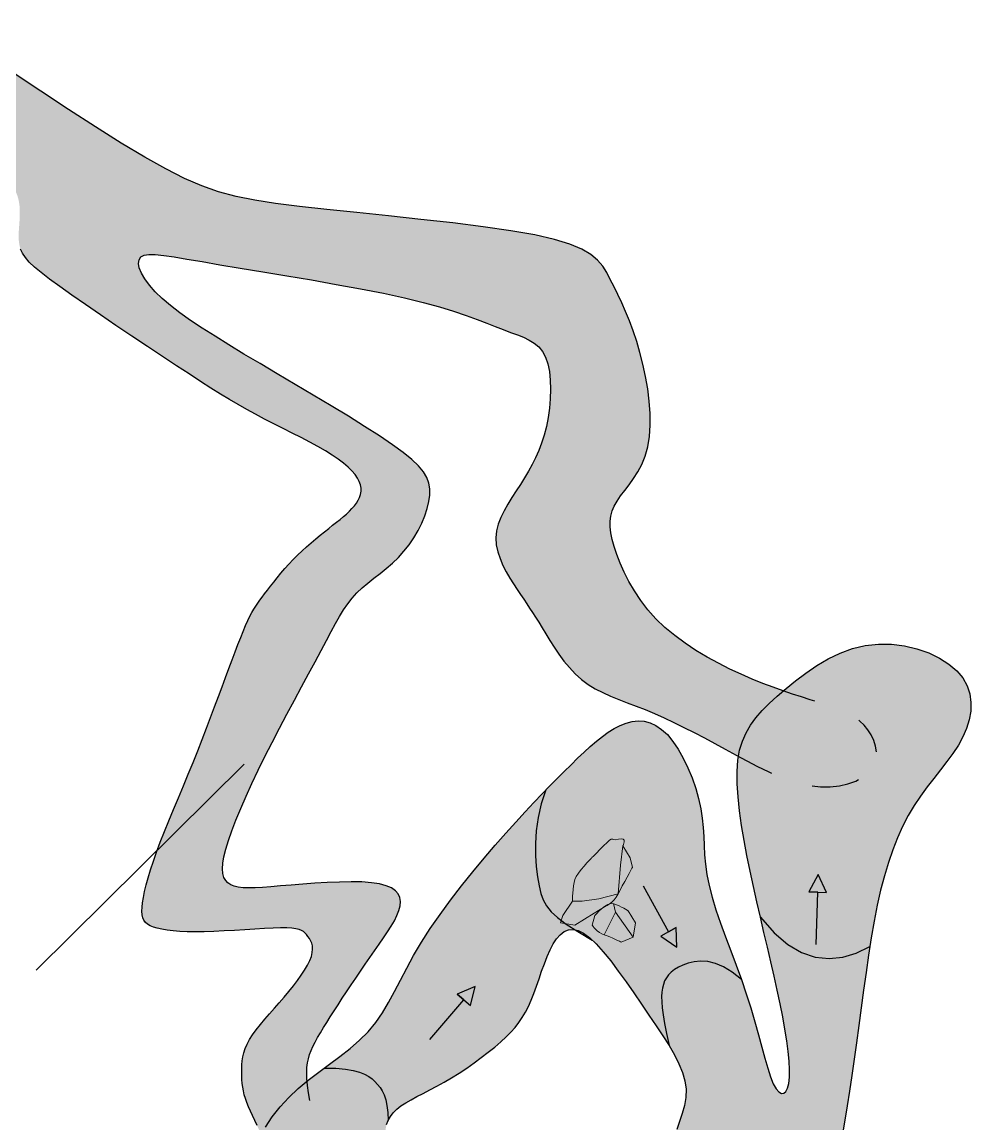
# Model space of a CAD drawing. Header units: metres. Extents: x -231 to 724, y -201 to 398.
# Drawn here: x 679.54 to 690.01, y 214.9 to 227.04 of the extents above; entities that cross this region are included whole.
import ezdxf

# ---------------------------------------------------------------- set-up
doc = ezdxf.new("R2010")
doc.units = ezdxf.units.M
doc.header["$MEASUREMENT"] = 0
for name, color, linetype in [("Blocs - Courant d'air", 204, 'Continuous'), ('Blocs - Echelle', 250, 'Continuous'), ('Blocs - Pentes', 36, 'Continuous'), ('Topo Dessin - Fond', 254, 'Continuous'), ('Topo Dessin - Galeries', 10, 'Continuous'), ('Topo Dessin - Légendes Grosses', 176, 'Continuous'), ('Topo Dessin - Puits', 36, 'Continuous'), ('Topo Dessin - Spéléothèmes', 26, 'Continuous')]:
    doc.layers.add(name, color=color, linetype=linetype)
doc.styles.add('PUITS', font='WINGDNG3.TTF')
doc.linetypes.add('PUITS_2', pattern='A,0.6,["p",PUITS,S=1,R=0,X=-0.4,Y=0],0.6', length=1.2)
doc.linetypes.add('PUITS_2-', pattern='A,0.6,["q",PUITS,S=1,R=0,X=-0.4,Y=-1],0.6', length=1.2)

# ---------------------------------------------------------------- blocks, each defined once
blk = doc.blocks.new('Pente 000')
at = {"layer": 'Blocs - Pentes'}
h = blk.add_hatch(color=256, dxfattribs=at)
h.dxf.hatch_style = 1
h.paths.add_polyline_path([(1.248, -0.605), (2.439, -0.009), (1.248, 0.586)])
for p, q in [((1.248, -0.009), (1.248, 0.586)), ((1.248, 0.586), (1.248, -0.605)), ((2.439, -0.009), (1.248, 0.586)), ((-2.28, -0.009), (1.248, -0.009)), ((1.248, -0.605), (2.439, -0.009))]:
    blk.add_line(p, q, dxfattribs=at)
blk = doc.blocks.new('*U195')
at = {"layer": 'Topo Dessin - Spéléothèmes'}
h = blk.add_hatch(color=255, dxfattribs=at)
h.dxf.hatch_style = 2
edge = h.paths.add_edge_path()
edge.add_spline(control_points=[(-0.348, 1.04), (-0.348, 1.04), (-0.989, 0.398), (-1.096, 0.077), (-1.203, -0.243), (-1.203, -0.885), (-1.203, -0.885), (-1.203, -0.885), (-1.631, -1.527), (-1.631, -1.527), (-1.631, -1.527), (-1.738, -1.848), (-1.738, -1.848), (-1.738, -1.848), (-1.096, -1.955), (-1.096, -1.955), (-1.096, -1.955), (-0.241, -1.42), (-0.241, -1.42), (-0.241, -1.42), (0.294, -1.099), (0.294, -1.099), (0.294, -1.099), (0.615, -0.992), (0.829, -0.564), (1.043, -0.136), (1.471, 0.612), (1.471, 0.612), (1.471, 0.612), (1.364, 1.04), (1.364, 1.04), (1.364, 1.04), (1.043, 1.574), (1.043, 1.574), (1.043, 1.574), (1.278, 1.98), (0.85, 1.873), (0.422, 1.766), (0.722, 2.109), (0.187, 1.574), (-0.348, 1.04), (-0.348, 1.04), (-0.348, 1.04)], knot_values=[0, 0, 0, 0, 1, 1, 1, 2, 2, 2, 3, 3, 3, 4, 4, 4, 5, 5, 5, 6, 6, 6, 7, 7, 7, 8, 8, 8, 9, 9, 9, 10, 10, 10, 11, 11, 11, 12, 12, 12, 13, 13, 13, 14, 14, 14, 14], degree=3, periodic=0)
at = {"layer": 'Topo Dessin - Spéléothèmes', "lineweight": 5}
blk.add_lwpolyline([(1.043, 1.574), (0.936, 0.719), (0.829, -0.564), (-0.027, -0.778), (-0.775, -0.885), (-1.203, -0.885)], dxfattribs=at)
at = {"layer": 'Topo Dessin - Spéléothèmes', "lineweight": 9}
blk.add_open_spline([(-0.348, 1.04), (-0.348, 1.04), (-0.989, 0.398), (-1.096, 0.077), (-1.203, -0.243), (-1.203, -0.885), (-1.203, -0.885), (-1.203, -0.885), (-1.631, -1.527), (-1.631, -1.527), (-1.631, -1.527), (-1.738, -1.848), (-1.738, -1.848), (-1.738, -1.848), (-1.096, -1.955), (-1.096, -1.955), (-1.096, -1.955), (-0.241, -1.42), (-0.241, -1.42), (-0.241, -1.42), (0.294, -1.099), (0.294, -1.099), (0.294, -1.099), (0.615, -0.992), (0.829, -0.564), (1.043, -0.136), (1.471, 0.612), (1.471, 0.612), (1.471, 0.612), (1.364, 1.04), (1.364, 1.04), (1.364, 1.04), (1.043, 1.574), (1.043, 1.574), (1.043, 1.574), (1.278, 1.98), (0.85, 1.873), (0.422, 1.766), (0.722, 2.109), (0.187, 1.574), (-0.348, 1.04), (-0.348, 1.04), (-0.348, 1.04)], degree=3, knots=[0, 0, 0, 0, 1, 1, 1, 2, 2, 2, 3, 3, 3, 4, 4, 4, 5, 5, 5, 6, 6, 6, 7, 7, 7, 8, 8, 8, 9, 9, 9, 10, 10, 10, 11, 11, 11, 12, 12, 12, 13, 13, 13, 14, 14, 14, 14], dxfattribs=at)
blk = doc.blocks.new('*U196')
at = {"layer": 'Topo Dessin - Spéléothèmes'}
h = blk.add_hatch(color=255, dxfattribs=at)
h.dxf.hatch_style = 2
edge = h.paths.add_edge_path()
edge.add_spline(control_points=[(-0.928, -0.162), (-0.928, -0.162), (-0.393, 0.479), (-0.073, 0.372), (0.248, 0.266), (0.569, 0.051), (0.569, 0.051), (0.569, 0.051), (0.89, -0.483), (0.89, -0.483), (0.89, -0.483), (0.783, -1.125), (0.783, -1.125), (0.783, -1.125), (0.248, -1.339), (0.248, -1.339), (0.248, -1.339), (-0.179, -1.125), (-0.5, -1.018), (-0.821, -0.911), (-1.035, -0.59), (-1.035, -0.59), (-1.035, -0.59), (-0.928, -0.162), (-0.928, -0.162)], knot_values=[0, 0, 0, 0, 1, 1, 1, 2, 2, 2, 3, 3, 3, 4, 4, 4, 5, 5, 5, 6, 6, 6, 7, 7, 7, 8, 8, 8, 8], degree=3, periodic=0)
at = {"layer": 'Topo Dessin - Spéléothèmes', "lineweight": 5}
for points in [[(0, 0), (-0.5, -1.018)], [(-0.094, 0.378), (0, 0), (0.783, -1.125)]]:
    blk.add_lwpolyline(points, dxfattribs=at)
at = {"layer": 'Topo Dessin - Spéléothèmes', "lineweight": 9}
blk.add_open_spline([(-0.928, -0.162), (-0.928, -0.162), (-0.393, 0.479), (-0.073, 0.372), (0.248, 0.266), (0.569, 0.051), (0.569, 0.051), (0.569, 0.051), (0.89, -0.483), (0.89, -0.483), (0.89, -0.483), (0.783, -1.125), (0.783, -1.125), (0.783, -1.125), (0.248, -1.339), (0.248, -1.339), (0.248, -1.339), (-0.179, -1.125), (-0.5, -1.018), (-0.821, -0.911), (-1.035, -0.59), (-1.035, -0.59), (-1.035, -0.59), (-0.928, -0.162), (-0.928, -0.162)], degree=3, knots=[0, 0, 0, 0, 1, 1, 1, 2, 2, 2, 3, 3, 3, 4, 4, 4, 5, 5, 5, 6, 6, 6, 7, 7, 7, 8, 8, 8, 8], dxfattribs=at)

msp = doc.modelspace()

# ---------------------------------------------------------------- hatches: boundary and pattern name
at = {"layer": 'Topo Dessin - Fond'}
h = msp.add_hatch(color=256, dxfattribs=at)
h.dxf.hatch_style = 1
h.paths.add_polyline_path([(682.902, 224.975), (682.601, 225.008), (682.339, 225.041), (682.109, 225.076), (681.903, 225.118), (681.711, 225.17), (681.524, 225.235), (681.333, 225.318), (681.127, 225.422), (680.898, 225.551), (680.638, 225.707), (680.355, 225.884), (680.056, 226.077), (679.749, 226.278), (679.444, 226.482), (679.148, 226.681), (678.871, 226.87), (678.621, 227.04), (677.955, 226.396), (678.221, 226.22), (678.448, 226.067), (678.641, 225.935), (678.803, 225.821), (678.938, 225.723), (679.051, 225.637), (679.145, 225.561), (679.224, 225.491), (679.292, 225.425), (679.35, 225.363), (679.397, 225.304), (679.436, 225.246), (679.467, 225.19), (679.49, 225.134), (679.506, 225.079), (679.515, 225.023), (679.519, 224.967), (679.519, 224.91), (679.516, 224.853), (679.512, 224.796), (679.508, 224.74), (679.506, 224.686), (679.508, 224.634), (679.514, 224.585), (679.527, 224.538), (679.548, 224.492), (679.58, 224.446), (679.623, 224.396), (679.681, 224.341), (679.756, 224.279), (679.848, 224.208), (679.96, 224.126), (680.094, 224.031), (680.244, 223.926), (680.408, 223.814), (680.579, 223.698), (680.753, 223.58), (680.925, 223.465), (681.091, 223.355), (681.245, 223.253), (681.385, 223.162), (681.511, 223.08), (681.625, 223.007), (681.732, 222.941), (681.832, 222.881), (681.928, 222.824), (682.023, 222.771), (682.119, 222.718), (682.218, 222.666), (682.32, 222.614), (682.422, 222.563), (682.523, 222.511), (682.622, 222.461), (682.717, 222.411), (682.806, 222.362), (682.889, 222.314), (682.964, 222.268), (683.03, 222.223), (683.088, 222.179), (683.138, 222.136), (683.18, 222.095), (683.215, 222.055), (683.242, 222.015), (683.262, 221.977), (683.275, 221.94), (683.281, 221.904), (683.281, 221.869), (683.275, 221.835), (683.265, 221.802), (683.249, 221.77), (683.23, 221.739), (683.207, 221.708), (683.181, 221.678), (683.153, 221.649), (683.121, 221.619), (683.087, 221.59), (683.05, 221.559), (683.01, 221.528), (682.968, 221.495), (682.924, 221.46), (682.878, 221.424), (682.83, 221.385), (682.781, 221.344), (682.73, 221.302), (682.68, 221.258), (682.63, 221.212), (682.58, 221.165), (682.532, 221.117), (682.485, 221.067), (682.44, 221.017), (682.397, 220.966), (682.356, 220.917), (682.318, 220.869), (682.282, 220.823), (682.248, 220.78), (682.218, 220.74), (682.19, 220.704), (682.165, 220.67), (682.142, 220.638), (682.12, 220.605), (682.098, 220.571), (682.077, 220.534), (682.055, 220.492), (682.032, 220.444), (682.008, 220.389), (681.981, 220.326), (681.954, 220.257), (681.924, 220.181), (681.893, 220.1), (681.86, 220.012), (681.825, 219.918), (681.788, 219.819), (681.75, 219.715), (681.709, 219.607), (681.667, 219.494), (681.623, 219.378), (681.577, 219.258), (681.53, 219.135), (681.48, 219.009), (681.429, 218.881), (681.376, 218.752), (681.322, 218.622), (681.268, 218.492), (681.214, 218.364), (681.163, 218.239), (681.114, 218.119), (681.068, 218.003), (681.027, 217.894), (680.991, 217.792), (680.96, 217.698), (680.934, 217.611), (680.912, 217.531), (680.895, 217.459), (680.881, 217.394), (680.872, 217.336), (680.867, 217.285), (680.865, 217.241), (680.868, 217.203), (680.875, 217.17), (680.886, 217.143), (680.904, 217.119), (680.927, 217.099), (680.956, 217.082), (680.992, 217.067), (681.035, 217.054), (681.086, 217.043), (681.144, 217.033), (681.209, 217.025), (681.283, 217.02), (681.364, 217.016), (681.454, 217.015), (681.553, 217.016), (681.659, 217.019), (681.771, 217.025), (681.886, 217.031), (682, 217.038), (682.111, 217.045), (682.216, 217.051), (682.311, 217.056), (682.394, 217.058), (682.463, 217.058), (682.518, 217.055), (682.562, 217.049), (682.597, 217.041), (682.624, 217.031), (682.645, 217.018), (682.663, 217.002), (682.689, 216.974), (682.711, 216.943), (682.725, 216.918), (682.737, 216.89), (682.744, 216.859), (682.747, 216.825), (682.743, 216.787), (682.733, 216.744), (682.715, 216.698), (682.69, 216.647), (682.659, 216.594), (682.622, 216.537), (682.58, 216.479), (682.535, 216.418), (682.485, 216.357), (682.434, 216.295), (682.38, 216.233), (682.326, 216.172), (682.273, 216.111), (682.221, 216.051), (682.172, 215.992), (682.126, 215.935), (682.086, 215.88), (682.052, 215.827), (682.024, 215.776), (682.003, 215.728), (681.987, 215.681), (681.976, 215.636), (681.97, 215.593), (681.966, 215.551), (681.965, 215.509), (681.965, 215.468), (681.966, 215.427), (681.968, 215.386), (681.972, 215.345), (681.977, 215.304), (681.985, 215.263), (681.994, 215.22), (682.006, 215.177), (682.021, 215.133), (682.04, 215.087), (682.061, 215.04), (682.084, 214.99), (682.109, 214.937), (682.135, 214.88), (682.163, 214.819), (682.179, 214.78), (682.227, 214.862), (682.302, 214.976), (682.388, 215.086), (682.483, 215.191), (682.588, 215.289), (682.687, 215.372), (682.685, 215.397), (682.683, 215.461), (682.685, 215.518), (682.691, 215.57), (682.7, 215.617), (682.714, 215.662), (682.731, 215.707), (682.751, 215.752), (682.775, 215.8), (682.802, 215.85), (682.833, 215.903), (682.866, 215.959), (682.902, 216.017), (682.941, 216.079), (682.983, 216.143), (683.027, 216.211), (683.073, 216.282), (683.122, 216.355), (683.171, 216.429), (683.222, 216.505), (683.274, 216.582), (683.325, 216.658), (683.377, 216.733), (683.428, 216.806), (683.479, 216.878), (683.527, 216.947), (683.572, 217.013), (683.613, 217.076), (683.648, 217.137), (683.677, 217.194), (683.699, 217.249), (683.713, 217.3), (683.716, 217.348), (683.709, 217.392), (683.691, 217.432), (683.661, 217.467), (683.617, 217.498), (683.558, 217.523), (683.485, 217.542), (683.395, 217.556), (683.29, 217.564), (683.171, 217.566), (683.042, 217.563), (682.908, 217.558), (682.772, 217.55), (682.639, 217.54), (682.511, 217.53), (682.392, 217.52), (682.287, 217.511), (682.194, 217.505), (682.112, 217.5), (682.042, 217.499), (681.98, 217.501), (681.928, 217.507), (681.883, 217.518), (681.846, 217.533), (681.814, 217.554), (681.789, 217.581), (681.77, 217.615), (681.758, 217.658), (681.754, 217.709), (681.757, 217.77), (681.769, 217.842), (681.789, 217.926), (681.819, 218.022), (681.856, 218.129), (681.901, 218.246), (681.954, 218.373), (682.013, 218.508), (682.078, 218.649), (682.148, 218.796), (682.222, 218.948), (682.301, 219.103), (682.382, 219.259), (682.464, 219.415), (682.546, 219.568), (682.626, 219.716), (682.703, 219.858), (682.775, 219.991), (682.84, 220.114), (682.899, 220.224), (682.951, 220.323), (682.999, 220.411), (683.044, 220.491), (683.089, 220.564), (683.135, 220.63), (683.183, 220.691), (683.235, 220.749), (683.293, 220.804), (683.356, 220.857), (683.422, 220.911), (683.49, 220.965), (683.558, 221.02), (683.626, 221.079), (683.692, 221.141), (683.754, 221.208), (683.812, 221.28), (683.864, 221.357), (683.911, 221.437), (683.951, 221.518), (683.984, 221.599), (684.011, 221.679), (684.029, 221.756), (684.039, 221.828), (684.039, 221.896), (684.029, 221.959), (684.006, 222.022), (683.968, 222.084), (683.913, 222.15), (683.839, 222.22), (683.744, 222.297), (683.626, 222.383), (683.483, 222.479), (683.32, 222.584), (683.141, 222.696), (682.95, 222.812), (682.753, 222.93), (682.554, 223.048), (682.358, 223.164), (682.168, 223.276), (681.99, 223.382), (681.824, 223.482), (681.671, 223.577), (681.529, 223.667), (681.4, 223.753), (681.284, 223.835), (681.18, 223.915), (681.09, 223.993), (681.012, 224.068), (680.947, 224.141), (680.896, 224.21), (680.859, 224.274), (680.836, 224.331), (680.827, 224.381), (680.833, 224.421), (680.853, 224.452), (680.889, 224.471), (680.942, 224.48), (681.013, 224.479), (681.106, 224.469), (681.221, 224.452), (681.361, 224.429), (681.528, 224.4), (681.724, 224.366), (681.949, 224.328), (682.197, 224.287), (682.461, 224.244), (682.733, 224.198), (683.007, 224.15), (683.274, 224.101), (683.527, 224.051), (683.759, 224.001), (683.965, 223.951), (684.145, 223.902), (684.302, 223.854), (684.44, 223.807), (684.56, 223.763), (684.666, 223.722), (684.761, 223.685), (684.848, 223.651), (684.929, 223.621), (685.004, 223.594), (685.073, 223.566), (685.136, 223.536), (685.191, 223.502), (685.24, 223.461), (685.281, 223.41), (685.314, 223.349), (685.339, 223.274), (685.357, 223.189), (685.367, 223.094), (685.37, 222.994), (685.367, 222.89), (685.358, 222.785), (685.343, 222.682), (685.324, 222.583), (685.3, 222.489), (685.272, 222.401), (685.24, 222.318), (685.205, 222.239), (685.167, 222.163), (685.126, 222.09), (685.082, 222.017), (685.037, 221.945), (684.99, 221.873), (684.943, 221.801), (684.898, 221.728), (684.857, 221.655), (684.821, 221.581), (684.793, 221.507), (684.775, 221.432), (684.767, 221.356), (684.772, 221.28), (684.788, 221.203), (684.813, 221.127), (684.845, 221.053), (684.882, 220.981), (684.922, 220.913), (684.962, 220.848), (685.002, 220.787), (685.039, 220.732), (685.074, 220.68), (685.107, 220.631), (685.139, 220.583), (685.172, 220.533), (685.206, 220.482), (685.241, 220.426), (685.278, 220.365), (685.319, 220.298), (685.363, 220.226), (685.411, 220.151), (685.463, 220.074), (685.518, 219.999), (685.578, 219.926), (685.642, 219.857), (685.711, 219.795), (685.785, 219.741), (685.863, 219.693), (685.945, 219.651), (686.032, 219.612), (686.122, 219.576), (686.216, 219.54), (686.313, 219.503), (686.413, 219.463), (686.516, 219.42), (686.622, 219.372), (686.73, 219.322), (686.84, 219.268), (686.952, 219.211), (687.066, 219.152), (687.181, 219.09), (687.297, 219.027), (687.415, 218.963), (687.443, 218.948), (687.455, 219.017), (687.485, 219.117), (687.525, 219.208), (687.575, 219.293), (687.634, 219.373), (687.704, 219.452), (687.782, 219.53), (687.87, 219.611), (687.937, 219.669), (687.823, 219.71), (687.709, 219.753), (687.592, 219.8), (687.471, 219.853), (687.347, 219.911), (687.221, 219.974), (687.096, 220.042), (686.973, 220.116), (686.853, 220.195), (686.739, 220.28), (686.631, 220.369), (686.532, 220.464), (686.443, 220.563), (686.364, 220.666), (686.294, 220.771), (686.233, 220.875), (686.181, 220.978), (686.137, 221.078), (686.1, 221.172), (686.071, 221.26), (686.049, 221.339), (686.035, 221.411), (686.027, 221.478), (686.027, 221.539), (686.035, 221.597), (686.05, 221.653), (686.073, 221.707), (686.104, 221.762), (686.143, 221.818), (686.188, 221.877), (686.236, 221.94), (686.285, 222.009), (686.333, 222.084), (686.376, 222.166), (686.414, 222.258), (686.442, 222.361), (686.46, 222.474), (686.468, 222.597), (686.467, 222.727), (686.457, 222.861), (686.441, 222.998), (686.418, 223.134), (686.389, 223.269), (686.356, 223.398), (686.32, 223.521), (686.281, 223.637), (686.24, 223.746), (686.198, 223.849), (686.155, 223.946), (686.112, 224.038), (686.07, 224.123), (686.029, 224.204), (685.989, 224.279), (685.945, 224.35), (685.889, 224.417), (685.815, 224.479), (685.716, 224.538), (685.584, 224.593), (685.414, 224.645), (685.198, 224.694), (684.933, 224.741), (684.627, 224.785), (684.292, 224.826), (683.94, 224.866), (683.584, 224.904), (683.233, 224.94)])
h.paths.add_polyline_path([(688.945, 218.87), (688.961, 218.932), (688.963, 218.995), (688.953, 219.06), (688.933, 219.123), (688.905, 219.184), (688.869, 219.242), (688.827, 219.293), (688.781, 219.338), (688.731, 219.377), (688.675, 219.411), (688.615, 219.441), (688.55, 219.469), (688.479, 219.494), (688.402, 219.52), (688.32, 219.546), (688.231, 219.573), (688.137, 219.603), (688.037, 219.635), (687.937, 219.669), (687.87, 219.611), (687.782, 219.53), (687.704, 219.452), (687.634, 219.373), (687.575, 219.293), (687.525, 219.208), (687.485, 219.117), (687.455, 219.017), (687.443, 218.948), (687.533, 218.899), (687.652, 218.838), (687.77, 218.78), (687.888, 218.728), (688.005, 218.684), (688.12, 218.649), (688.234, 218.624), (688.345, 218.613), (688.453, 218.613), (688.555, 218.624), (688.649, 218.646), (688.734, 218.676), (688.807, 218.715), (688.868, 218.76), (688.915, 218.813)])
h.paths.add_polyline_path([(682.631, 210.787), (682.735, 210.847), (682.832, 210.913), (682.922, 210.983), (683.004, 211.059), (683.078, 211.138), (683.142, 211.222), (683.198, 211.309), (683.243, 211.399), (683.277, 211.493), (683.3, 211.589), (683.312, 211.688), (683.316, 211.791), (683.312, 211.897), (683.302, 212.008), (683.286, 212.124), (683.266, 212.246), (683.244, 212.373), (683.219, 212.506), (683.194, 212.643), (683.167, 212.784), (683.141, 212.927), (683.113, 213.071), (683.086, 213.214), (683.06, 213.355), (683.034, 213.492), (683.009, 213.625), (682.985, 213.753), (682.961, 213.878), (682.939, 214), (682.916, 214.12), (682.893, 214.239), (682.87, 214.356), (682.847, 214.474), (682.823, 214.593), (682.8, 214.711), (682.776, 214.826), (682.755, 214.938), (682.735, 215.046), (682.717, 215.146), (682.703, 215.239), (682.692, 215.323), (682.687, 215.372), (682.588, 215.289), (682.483, 215.191), (682.388, 215.086), (682.302, 214.976), (682.227, 214.862), (682.179, 214.78), (682.191, 214.752), (682.219, 214.68), (682.246, 214.601), (682.274, 214.517), (682.3, 214.427), (682.327, 214.332), (682.352, 214.232), (682.377, 214.128), (682.402, 214.021), (682.425, 213.911), (682.448, 213.799), (682.47, 213.684), (682.492, 213.569), (682.514, 213.453), (682.536, 213.338), (682.557, 213.224), (682.579, 213.112), (682.602, 213.003), (682.625, 212.897), (682.648, 212.795), (682.671, 212.695), (682.693, 212.599), (682.714, 212.506), (682.733, 212.416), (682.749, 212.328), (682.763, 212.243), (682.773, 212.161), (682.78, 212.082), (682.784, 212.005), (682.784, 211.932), (682.782, 211.862), (682.776, 211.797), (682.767, 211.735), (682.755, 211.678), (682.74, 211.625), (682.722, 211.577), (682.702, 211.532), (682.68, 211.491), (682.656, 211.453), (682.63, 211.418), (682.603, 211.386), (682.575, 211.356), (682.546, 211.327), (682.515, 211.301), (682.482, 211.277), (682.444, 211.255), (682.402, 211.236), (682.354, 211.22), (682.298, 211.207), (682.235, 211.197), (682.164, 211.191), (682.085, 211.188), (681.999, 211.187), (681.908, 211.188), (681.813, 211.189), (681.716, 211.19), (681.617, 211.19), (681.518, 211.188), (681.421, 211.184), (681.325, 211.178), (681.231, 211.171), (681.14, 211.161), (681.053, 211.15), (680.97, 211.138), (680.892, 211.126), (680.819, 211.112), (680.752, 211.099), (680.69, 211.084), (680.633, 211.069), (680.58, 211.053), (680.53, 211.034), (680.483, 211.014), (680.438, 210.992), (680.394, 210.967), (680.352, 210.939), (680.309, 210.908), (680.268, 210.875), (680.226, 210.84), (680.184, 210.802), (680.142, 210.763), (680.1, 210.723), (680.056, 210.681), (680.012, 210.638), (679.965, 210.593), (679.914, 210.545), (679.858, 210.493), (679.794, 210.436), (679.721, 210.373), (679.638, 210.302), (679.543, 210.223), (679.435, 210.135), (679.371, 210.084), (679.299, 209.987), (679.22, 209.871), (679.156, 209.762), (679.104, 209.661), (679.062, 209.563), (679.028, 209.466), (678.998, 209.368), (678.969, 209.265), (678.94, 209.155), (678.906, 209.035), (678.866, 208.903), (678.821, 208.761), (678.771, 208.612), (678.718, 208.457), (678.662, 208.3), (678.606, 208.143), (678.549, 207.989), (678.496, 207.847), (678.517, 207.828), (678.564, 207.789), (678.611, 207.748), (678.659, 207.707), (678.708, 207.663), (678.757, 207.619), (678.807, 207.573), (678.858, 207.526), (678.91, 207.478), (678.962, 207.431), (679.017, 207.384), (679.073, 207.338), (679.13, 207.293), (679.147, 207.282), (679.201, 207.477), (679.256, 207.675), (679.31, 207.862), (679.368, 208.057), (679.332, 208.085), (679.257, 208.149), (679.194, 208.207), (679.142, 208.26), (679.099, 208.309), (679.064, 208.354), (679.037, 208.396), (679.016, 208.437), (679, 208.475), (678.989, 208.512), (678.982, 208.549), (678.98, 208.587), (678.984, 208.627), (678.994, 208.668), (679.011, 208.713), (679.036, 208.763), (679.068, 208.817), (679.109, 208.877), (679.157, 208.942), (679.212, 209.011), (679.273, 209.085), (679.339, 209.161), (679.409, 209.241), (679.483, 209.322), (679.559, 209.404), (679.636, 209.488), (679.715, 209.571), (679.795, 209.653), (679.876, 209.733), (679.957, 209.812), (680.038, 209.887), (680.12, 209.958), (680.201, 210.025), (680.282, 210.087), (680.364, 210.144), (680.446, 210.195), (680.53, 210.241), (680.616, 210.282), (680.704, 210.318), (680.797, 210.349), (680.894, 210.375), (680.995, 210.396), (681.101, 210.413), (681.211, 210.428), (681.325, 210.441), (681.441, 210.454), (681.56, 210.469), (681.681, 210.486), (681.803, 210.506), (681.926, 210.531), (682.049, 210.561), (682.171, 210.596), (682.291, 210.636), (682.409, 210.681), (682.522, 210.731)])
h.paths.add_polyline_path([(678.866, 208.903), (678.906, 209.035), (678.94, 209.155), (678.969, 209.265), (678.998, 209.368), (679.028, 209.466), (679.062, 209.563), (679.104, 209.661), (679.156, 209.762), (679.22, 209.871), (679.299, 209.987), (679.371, 210.084), (679.317, 210.04), (679.192, 209.94), (679.065, 209.836), (678.939, 209.732), (678.817, 209.629), (678.703, 209.529), (678.601, 209.435), (678.514, 209.348), (678.44, 209.267), (678.378, 209.192), (678.327, 209.12), (678.285, 209.052), (678.249, 208.987), (678.219, 208.922), (678.192, 208.857), (678.168, 208.791), (678.146, 208.724), (678.127, 208.657), (678.112, 208.591), (678.102, 208.527), (678.097, 208.464), (678.097, 208.403), (678.103, 208.346), (678.116, 208.292), (678.136, 208.241), (678.16, 208.194), (678.19, 208.148), (678.223, 208.105), (678.26, 208.063), (678.299, 208.023), (678.341, 207.984), (678.383, 207.945), (678.427, 207.906), (678.472, 207.868), (678.496, 207.847), (678.549, 207.989), (678.606, 208.143), (678.662, 208.3), (678.718, 208.457), (678.771, 208.612), (678.821, 208.761)])
h = msp.add_hatch(color=256, dxfattribs=at)
h.dxf.hatch_style = 1
h.paths.add_polyline_path([(685.674, 217.029), (685.735, 216.999), (685.802, 216.95), (685.874, 216.881), (685.952, 216.795), (686.033, 216.694), (686.117, 216.583), (686.202, 216.464), (686.287, 216.341), (686.372, 216.217), (686.454, 216.096), (686.533, 215.98), (686.608, 215.869), (686.676, 215.762), (686.736, 215.66), (686.786, 215.561), (686.825, 215.466), (686.852, 215.372), (686.864, 215.281), (686.861, 215.19), (686.846, 215.101), (686.821, 215.012), (686.792, 214.924), (686.761, 214.835), (686.731, 214.746), (686.707, 214.656), (686.691, 214.566), (686.687, 214.474), (686.693, 214.381), (686.707, 214.288), (686.726, 214.195), (686.747, 214.103), (686.77, 214.013), (686.791, 213.924), (686.807, 213.838), (686.818, 213.754), (686.822, 213.673), (686.82, 213.595), (686.813, 213.519), (686.799, 213.444), (686.78, 213.371), (686.755, 213.3), (686.724, 213.229), (686.689, 213.159), (686.65, 213.09), (686.609, 213.02), (686.568, 212.95), (686.528, 212.879), (686.492, 212.807), (686.461, 212.733), (686.437, 212.657), (686.421, 212.578), (686.412, 212.496), (686.409, 212.411), (686.411, 212.323), (686.416, 212.231), (686.424, 212.136), (686.433, 212.036), (686.441, 211.933), (686.449, 211.824), (686.456, 211.712), (686.462, 211.596), (686.468, 211.476), (686.475, 211.353), (686.483, 211.228), (686.493, 211.1), (686.505, 210.97), (686.52, 210.839), (686.537, 210.707), (686.557, 210.576), (686.579, 210.447), (686.603, 210.322), (686.629, 210.202), (686.657, 210.087), (686.686, 209.981), (686.717, 209.881), (686.748, 209.787), (686.779, 209.693), (686.806, 209.596), (686.831, 209.491), (686.85, 209.375), (686.863, 209.243), (686.869, 209.092), (686.867, 208.919), (686.857, 208.725), (686.842, 208.513), (686.821, 208.286), (686.798, 208.046), (686.772, 207.798), (686.747, 207.543), (686.722, 207.284), (686.699, 207.023), (686.678, 206.763), (686.66, 206.503), (686.644, 206.246), (686.631, 205.99), (686.621, 205.738), (686.614, 205.491), (686.61, 205.248), (686.609, 205.011), (686.611, 204.781), (686.615, 204.556), (686.621, 204.338), (686.629, 204.126), (686.638, 203.921), (686.648, 203.721), (686.659, 203.529), (686.67, 203.342), (686.681, 203.163), (686.693, 202.991), (686.706, 202.827), (686.72, 202.672), (686.735, 202.525), (686.751, 202.388), (686.77, 202.261), (689.077, 202.169), (689.152, 202.608), (689.203, 202.992), (689.233, 203.326), (689.246, 203.619), (689.247, 203.878), (689.239, 204.11), (689.227, 204.322), (689.213, 204.52), (689.203, 204.712), (689.194, 204.899), (689.186, 205.082), (689.178, 205.264), (689.168, 205.446), (689.154, 205.629), (689.136, 205.814), (689.112, 206.003), (689.081, 206.198), (689.043, 206.397), (688.999, 206.6), (688.949, 206.808), (688.892, 207.019), (688.831, 207.233), (688.764, 207.451), (688.693, 207.671), (688.617, 207.892), (688.539, 208.114), (688.46, 208.334), (688.382, 208.55), (688.307, 208.76), (688.236, 208.963), (688.171, 209.156), (688.114, 209.337), (688.066, 209.506), (688.026, 209.664), (687.993, 209.815), (687.966, 209.963), (687.943, 210.11), (687.923, 210.26), (687.905, 210.417), (687.886, 210.583), (687.867, 210.761), (687.847, 210.949), (687.829, 211.144), (687.812, 211.344), (687.797, 211.545), (687.786, 211.744), (687.779, 211.939), (687.778, 212.127), (687.782, 212.306), (687.793, 212.474), (687.809, 212.631), (687.831, 212.777), (687.858, 212.911), (687.89, 213.032), (687.926, 213.142), (687.966, 213.238), (688.01, 213.321), (688.057, 213.394), (688.105, 213.458), (688.154, 213.517), (688.203, 213.572), (688.249, 213.627), (688.293, 213.684), (688.333, 213.746), (688.368, 213.815), (688.399, 213.891), (688.427, 213.974), (688.451, 214.066), (688.474, 214.165), (688.496, 214.273), (688.518, 214.389), (688.54, 214.513), (688.563, 214.647), (688.588, 214.788), (688.613, 214.938), (688.639, 215.096), (688.665, 215.26), (688.692, 215.432), (688.718, 215.61), (688.744, 215.793), (688.77, 215.983), (688.795, 216.176), (688.821, 216.371), (688.848, 216.566), (688.876, 216.759), (688.905, 216.948), (688.937, 217.131), (688.972, 217.307), (689.009, 217.474), (689.05, 217.631), (689.095, 217.78), (689.143, 217.92), (689.195, 218.052), (689.252, 218.177), (689.313, 218.295), (689.378, 218.406), (689.449, 218.511), (689.522, 218.611), (689.596, 218.706), (689.669, 218.799), (689.74, 218.89), (689.806, 218.98), (689.866, 219.071), (689.917, 219.163), (689.957, 219.257), (689.987, 219.352), (690.003, 219.448), (690.005, 219.543), (689.992, 219.636), (689.962, 219.726), (689.915, 219.812), (689.848, 219.892), (689.761, 219.966), (689.658, 220.032), (689.54, 220.088), (689.41, 220.133), (689.273, 220.166), (689.13, 220.184), (688.985, 220.185), (688.84, 220.17), (688.699, 220.136), (688.562, 220.085), (688.43, 220.022), (688.304, 219.948), (688.184, 219.867), (688.072, 219.782), (687.967, 219.696), (687.87, 219.611), (687.782, 219.53), (687.704, 219.452), (687.634, 219.373), (687.575, 219.293), (687.525, 219.208), (687.485, 219.117), (687.455, 219.017), (687.436, 218.906), (687.427, 218.783), (687.428, 218.647), (687.437, 218.502), (687.453, 218.349), (687.475, 218.188), (687.503, 218.023), (687.535, 217.855), (687.57, 217.684), (687.606, 217.514), (687.645, 217.344), (687.684, 217.176), (687.723, 217.009), (687.762, 216.844), (687.8, 216.683), (687.836, 216.525), (687.87, 216.371), (687.901, 216.222), (687.93, 216.079), (687.954, 215.943), (687.974, 215.815), (687.99, 215.697), (688, 215.589), (688.005, 215.494), (688.004, 215.412), (687.996, 215.344), (687.982, 215.292), (687.963, 215.255), (687.941, 215.236), (687.915, 215.234), (687.886, 215.25), (687.857, 215.286), (687.826, 215.341), (687.796, 215.417), (687.765, 215.511), (687.732, 215.621), (687.698, 215.745), (687.661, 215.88), (687.621, 216.024), (687.577, 216.176), (687.528, 216.331), (687.474, 216.489), (687.416, 216.648), (687.358, 216.806), (687.3, 216.961), (687.245, 217.112), (687.194, 217.258), (687.151, 217.396), (687.117, 217.526), (687.093, 217.646), (687.078, 217.759), (687.069, 217.865), (687.063, 217.966), (687.059, 218.066), (687.053, 218.166), (687.043, 218.267), (687.027, 218.372), (687.002, 218.483), (686.97, 218.596), (686.93, 218.71), (686.884, 218.822), (686.833, 218.928), (686.777, 219.026), (686.719, 219.114), (686.658, 219.188), (686.595, 219.246), (686.532, 219.29), (686.467, 219.319), (686.402, 219.335), (686.336, 219.339), (686.27, 219.332), (686.204, 219.315), (686.138, 219.29), (686.073, 219.256), (686.007, 219.216), (685.941, 219.168), (685.875, 219.115), (685.808, 219.057), (685.739, 218.994), (685.668, 218.927), (685.596, 218.856), (685.521, 218.783), (685.443, 218.705), (685.362, 218.623), (685.276, 218.535), (685.185, 218.44), (685.089, 218.337), (684.986, 218.224), (684.876, 218.101), (684.759, 217.968), (684.638, 217.825), (684.513, 217.676), (684.389, 217.521), (684.268, 217.364), (684.152, 217.207), (684.043, 217.052), (683.946, 216.901), (683.86, 216.755), (683.785, 216.616), (683.716, 216.483), (683.65, 216.357), (683.585, 216.237), (683.517, 216.123), (683.443, 216.015), (683.359, 215.914), (683.264, 215.82), (683.16, 215.73), (683.048, 215.642), (682.932, 215.557), (682.815, 215.47), (682.699, 215.382), (682.588, 215.289), (682.483, 215.191), (682.388, 215.086), (682.302, 214.976), (682.227, 214.862), (682.16, 214.748), (682.104, 214.634), (682.057, 214.524), (682.019, 214.419), (681.991, 214.322), (681.972, 214.234), (681.962, 214.154), (681.959, 214.082), (681.964, 214.016), (681.975, 213.954), (681.992, 213.896), (682.013, 213.841), (682.039, 213.787), (682.068, 213.733), (682.099, 213.68), (682.131, 213.627), (682.163, 213.575), (682.194, 213.523), (682.223, 213.472), (682.249, 213.422), (682.27, 213.373), (682.286, 213.325), (682.297, 213.278), (682.305, 213.232), (682.311, 213.188), (682.315, 213.146), (682.319, 213.105), (682.323, 213.065), (682.329, 213.027), (682.338, 212.99), (682.348, 212.955), (682.359, 212.92), (682.37, 212.885), (682.381, 212.85), (682.39, 212.813), (682.398, 212.774), (682.401, 212.733), (682.402, 212.688), (682.399, 212.641), (682.393, 212.589), (682.385, 212.533), (682.376, 212.473), (682.366, 212.408), (682.356, 212.337), (682.346, 212.261), (683.71, 212.406), (683.658, 212.554), (683.608, 212.674), (683.559, 212.771), (683.512, 212.847), (683.468, 212.908), (683.427, 212.957), (683.39, 212.997), (683.357, 213.031), (683.329, 213.064), (683.306, 213.096), (683.287, 213.126), (683.274, 213.154), (683.265, 213.181), (683.258, 213.218), (683.266, 213.25), (683.276, 213.27), (683.289, 213.287), (683.307, 213.303), (683.327, 213.317), (683.35, 213.33), (683.376, 213.342), (683.403, 213.352), (683.431, 213.362), (683.46, 213.371), (683.489, 213.381), (683.518, 213.393), (683.547, 213.409), (683.575, 213.43), (683.602, 213.457), (683.628, 213.493), (683.652, 213.539), (683.673, 213.595), (683.692, 213.661), (683.708, 213.733), (683.72, 213.812), (683.728, 213.894), (683.731, 213.978), (683.728, 214.062), (683.72, 214.144), (683.706, 214.223), (683.686, 214.298), (683.664, 214.369), (683.64, 214.438), (683.616, 214.503), (683.593, 214.566), (683.574, 214.625), (683.559, 214.683), (683.55, 214.738), (683.548, 214.791), (683.552, 214.842), (683.562, 214.89), (683.58, 214.936), (683.604, 214.979), (683.636, 215.021), (683.675, 215.059), (683.721, 215.096), (683.774, 215.131), (683.832, 215.165), (683.897, 215.199), (683.966, 215.235), (684.04, 215.272), (684.117, 215.313), (684.197, 215.357), (684.279, 215.406), (684.362, 215.458), (684.446, 215.513), (684.528, 215.571), (684.607, 215.629), (684.684, 215.688), (684.755, 215.745), (684.821, 215.802), (684.879, 215.856), (684.932, 215.908), (684.979, 215.961), (685.021, 216.014), (685.059, 216.07), (685.094, 216.128), (685.126, 216.192), (685.156, 216.26), (685.186, 216.336), (685.214, 216.415), (685.243, 216.498), (685.272, 216.581), (685.302, 216.663), (685.333, 216.742), (685.365, 216.815), (685.4, 216.881), (685.437, 216.938), (685.477, 216.983), (685.52, 217.017), (685.567, 217.037), (685.618, 217.041)])

# ---------------------------------------------------------------- linework, layer by layer
at = {"layer": 'Topo Dessin - Galeries'}
for points in [[(688.282, 219.557), (688.231, 219.573), (688.137, 219.603), (688.037, 219.635), (687.933, 219.671), (687.823, 219.71), (687.709, 219.753), (687.592, 219.8), (687.471, 219.853), (687.347, 219.911), (687.221, 219.974), (687.096, 220.042), (686.973, 220.116), (686.853, 220.195), (686.739, 220.28), (686.631, 220.369), (686.532, 220.464), (686.443, 220.563), (686.364, 220.666), (686.294, 220.771), (686.233, 220.875), (686.181, 220.978), (686.137, 221.078), (686.1, 221.172), (686.071, 221.26), (686.049, 221.339), (686.035, 221.411), (686.027, 221.478), (686.027, 221.539), (686.035, 221.597), (686.05, 221.653), (686.073, 221.707), (686.104, 221.762), (686.143, 221.818), (686.188, 221.877), (686.236, 221.94), (686.285, 222.009), (686.333, 222.084), (686.376, 222.166), (686.414, 222.258), (686.442, 222.361), (686.46, 222.474), (686.468, 222.597), (686.467, 222.727), (686.457, 222.861), (686.441, 222.998), (686.418, 223.134), (686.389, 223.269), (686.356, 223.398), (686.32, 223.521), (686.281, 223.637), (686.24, 223.746), (686.198, 223.849), (686.155, 223.946), (686.112, 224.038), (686.07, 224.123), (686.029, 224.204), (685.989, 224.279), (685.945, 224.35), (685.889, 224.417), (685.815, 224.479), (685.716, 224.538), (685.584, 224.593), (685.414, 224.645), (685.198, 224.694), (684.933, 224.741), (684.627, 224.785), (684.292, 224.826), (683.94, 224.866), (683.584, 224.904), (683.233, 224.94), (682.902, 224.975), (682.601, 225.008), (682.339, 225.041), (682.109, 225.076), (681.903, 225.118), (681.711, 225.17), (681.524, 225.235), (681.333, 225.318), (681.127, 225.422), (680.898, 225.551), (680.638, 225.707), (680.355, 225.884), (680.056, 226.077), (679.749, 226.278), (679.444, 226.482)], [(682.135, 214.88), (682.109, 214.937), (682.084, 214.99), (682.061, 215.04), (682.04, 215.087), (682.021, 215.133), (682.006, 215.177), (681.994, 215.22), (681.985, 215.263), (681.977, 215.304), (681.972, 215.345), (681.968, 215.386), (681.966, 215.427), (681.965, 215.468), (681.965, 215.509), (681.966, 215.551), (681.97, 215.593), (681.976, 215.636), (681.987, 215.681), (682.003, 215.728), (682.024, 215.776), (682.052, 215.827), (682.086, 215.88), (682.126, 215.935), (682.172, 215.992), (682.221, 216.051), (682.273, 216.111), (682.326, 216.172), (682.38, 216.233), (682.434, 216.295), (682.485, 216.357), (682.535, 216.418), (682.58, 216.479), (682.622, 216.537), (682.659, 216.594), (682.69, 216.647), (682.715, 216.698), (682.733, 216.744), (682.743, 216.787), (682.747, 216.825), (682.744, 216.859), (682.737, 216.89), (682.725, 216.918), (682.711, 216.943), (682.696, 216.965), (682.679, 216.985), (682.663, 217.002), (682.645, 217.018), (682.624, 217.031), (682.597, 217.041), (682.562, 217.049), (682.518, 217.055), (682.463, 217.058), (682.394, 217.058), (682.311, 217.056), (682.216, 217.051), (682.111, 217.045), (682, 217.038), (681.886, 217.031), (681.771, 217.025), (681.659, 217.019), (681.553, 217.016), (681.454, 217.015), (681.364, 217.016), (681.283, 217.02), (681.209, 217.025), (681.144, 217.033), (681.086, 217.043), (681.035, 217.054), (680.992, 217.067), (680.956, 217.082), (680.927, 217.099), (680.904, 217.119), (680.886, 217.143), (680.875, 217.17), (680.868, 217.203), (680.865, 217.241), (680.867, 217.285), (680.872, 217.336), (680.881, 217.394), (680.895, 217.459), (680.912, 217.531), (680.934, 217.611), (680.96, 217.698), (680.991, 217.792), (681.027, 217.894), (681.068, 218.003), (681.114, 218.119), (681.163, 218.239), (681.214, 218.364), (681.268, 218.492), (681.322, 218.622), (681.376, 218.752), (681.429, 218.881), (681.48, 219.009), (681.53, 219.135), (681.577, 219.258), (681.623, 219.378), (681.667, 219.494), (681.709, 219.607), (681.75, 219.715), (681.788, 219.819), (681.825, 219.918), (681.86, 220.012), (681.893, 220.1), (681.924, 220.181), (681.954, 220.257), (681.981, 220.326), (682.008, 220.389), (682.032, 220.444), (682.055, 220.492), (682.077, 220.534), (682.098, 220.571), (682.12, 220.605), (682.142, 220.638), (682.165, 220.67), (682.19, 220.704), (682.218, 220.74), (682.248, 220.78), (682.282, 220.823), (682.318, 220.869), (682.356, 220.917), (682.397, 220.966), (682.44, 221.017), (682.485, 221.067), (682.532, 221.117), (682.58, 221.165), (682.63, 221.212), (682.68, 221.258), (682.73, 221.302), (682.781, 221.344), (682.83, 221.385), (682.878, 221.424), (682.924, 221.46), (682.968, 221.495), (683.01, 221.528), (683.05, 221.559), (683.087, 221.59), (683.121, 221.619), (683.153, 221.649), (683.181, 221.678), (683.207, 221.708), (683.23, 221.739), (683.249, 221.77), (683.265, 221.802), (683.275, 221.835), (683.281, 221.869), (683.281, 221.904), (683.275, 221.94), (683.262, 221.977), (683.242, 222.015), (683.215, 222.055), (683.18, 222.095), (683.138, 222.136), (683.088, 222.179), (683.03, 222.223), (682.964, 222.268), (682.889, 222.314), (682.806, 222.362), (682.717, 222.411), (682.622, 222.461), (682.523, 222.511), (682.422, 222.563), (682.32, 222.614), (682.218, 222.666), (682.119, 222.718), (682.023, 222.771), (681.928, 222.824), (681.832, 222.881), (681.732, 222.941), (681.625, 223.007), (681.511, 223.08), (681.385, 223.162), (681.245, 223.253), (681.091, 223.355), (680.925, 223.465), (680.753, 223.58), (680.579, 223.698), (680.408, 223.814), (680.244, 223.926), (680.094, 224.031), (679.96, 224.126), (679.848, 224.208), (679.756, 224.279), (679.681, 224.341), (679.623, 224.396), (679.58, 224.446), (679.548, 224.492), (679.527, 224.538)], [(682.716, 215.155), (682.703, 215.239), (682.692, 215.323), (682.685, 215.397), (682.683, 215.461), (682.685, 215.518), (682.691, 215.57), (682.7, 215.617), (682.714, 215.662), (682.731, 215.707), (682.751, 215.752), (682.775, 215.8), (682.802, 215.85), (682.833, 215.903), (682.866, 215.959), (682.902, 216.017), (682.941, 216.079), (682.983, 216.143), (683.027, 216.211), (683.073, 216.282), (683.122, 216.355), (683.171, 216.429), (683.222, 216.505), (683.274, 216.582), (683.325, 216.658), (683.377, 216.733), (683.428, 216.806), (683.479, 216.878), (683.527, 216.947), (683.572, 217.013), (683.613, 217.076), (683.648, 217.137), (683.677, 217.194), (683.699, 217.249), (683.713, 217.3), (683.716, 217.348), (683.709, 217.392), (683.691, 217.432), (683.661, 217.467), (683.617, 217.498), (683.558, 217.523), (683.485, 217.542), (683.395, 217.556), (683.29, 217.564), (683.171, 217.566), (683.042, 217.563), (682.908, 217.558), (682.772, 217.55), (682.639, 217.54), (682.511, 217.53), (682.392, 217.52), (682.287, 217.511), (682.194, 217.505), (682.112, 217.5), (682.042, 217.499), (681.98, 217.501), (681.928, 217.507), (681.883, 217.518), (681.846, 217.533), (681.814, 217.554), (681.789, 217.581), (681.77, 217.615), (681.758, 217.658), (681.754, 217.709), (681.757, 217.77), (681.769, 217.842), (681.789, 217.926), (681.819, 218.022), (681.856, 218.129), (681.901, 218.246), (681.954, 218.373), (682.013, 218.508), (682.078, 218.649), (682.148, 218.796), (682.222, 218.948), (682.301, 219.103), (682.382, 219.259), (682.464, 219.415), (682.546, 219.568), (682.626, 219.716), (682.703, 219.858), (682.775, 219.991), (682.84, 220.114), (682.899, 220.224), (682.951, 220.323), (682.999, 220.411), (683.044, 220.491), (683.089, 220.564), (683.135, 220.63), (683.183, 220.691), (683.235, 220.749), (683.293, 220.804), (683.356, 220.857), (683.422, 220.911), (683.49, 220.965), (683.558, 221.02), (683.626, 221.079), (683.692, 221.141), (683.754, 221.208), (683.812, 221.28), (683.864, 221.357), (683.911, 221.437), (683.951, 221.518), (683.984, 221.599), (684.011, 221.679), (684.029, 221.756), (684.039, 221.828), (684.039, 221.896), (684.029, 221.959), (684.006, 222.022), (683.968, 222.084), (683.913, 222.15), (683.839, 222.22), (683.744, 222.297), (683.626, 222.383), (683.483, 222.479), (683.32, 222.584), (683.141, 222.696), (682.95, 222.812), (682.753, 222.93), (682.554, 223.048), (682.358, 223.164), (682.168, 223.276), (681.99, 223.382), (681.824, 223.482), (681.671, 223.577), (681.529, 223.667), (681.4, 223.753), (681.284, 223.835), (681.18, 223.915), (681.09, 223.993), (681.012, 224.068), (680.947, 224.141), (680.896, 224.21), (680.859, 224.274), (680.836, 224.331), (680.827, 224.381), (680.833, 224.421), (680.853, 224.452), (680.889, 224.471), (680.942, 224.48), (681.013, 224.479), (681.106, 224.469), (681.221, 224.452), (681.361, 224.429), (681.528, 224.4), (681.724, 224.366), (681.949, 224.328), (682.197, 224.287), (682.461, 224.244), (682.733, 224.198), (683.007, 224.15), (683.274, 224.101), (683.527, 224.051), (683.759, 224.001), (683.965, 223.951), (684.145, 223.902), (684.302, 223.854), (684.44, 223.807), (684.56, 223.763), (684.666, 223.722), (684.761, 223.685), (684.848, 223.651), (684.929, 223.621), (685.004, 223.594), (685.073, 223.566), (685.136, 223.536), (685.191, 223.502), (685.24, 223.461), (685.281, 223.41), (685.314, 223.349), (685.339, 223.274), (685.357, 223.189), (685.367, 223.094), (685.37, 222.994), (685.367, 222.89), (685.358, 222.785), (685.343, 222.682), (685.324, 222.583), (685.3, 222.489), (685.272, 222.401), (685.24, 222.318), (685.205, 222.239), (685.167, 222.163), (685.126, 222.09), (685.082, 222.017), (685.037, 221.945), (684.99, 221.873), (684.943, 221.801), (684.898, 221.728), (684.857, 221.655), (684.821, 221.581), (684.793, 221.507), (684.775, 221.432), (684.767, 221.356), (684.772, 221.28), (684.788, 221.203), (684.813, 221.127), (684.845, 221.053), (684.882, 220.981), (684.922, 220.913), (684.962, 220.848), (685.002, 220.787), (685.039, 220.732), (685.074, 220.68), (685.107, 220.631), (685.139, 220.583), (685.172, 220.533), (685.206, 220.482), (685.241, 220.426), (685.278, 220.365), (685.319, 220.298), (685.363, 220.226), (685.411, 220.151), (685.463, 220.074), (685.518, 219.999), (685.578, 219.926), (685.642, 219.857), (685.711, 219.795), (685.785, 219.741), (685.863, 219.693), (685.945, 219.651), (686.032, 219.612), (686.122, 219.576), (686.216, 219.54), (686.313, 219.503), (686.413, 219.463), (686.516, 219.42), (686.622, 219.372), (686.73, 219.322), (686.84, 219.268), (686.952, 219.211), (687.066, 219.152), (687.181, 219.09), (687.297, 219.027), (687.415, 218.963), (687.533, 218.899), (687.652, 218.838), (687.77, 218.78), (687.805, 218.765)], [(682.227, 214.862), (682.302, 214.976), (682.388, 215.086), (682.483, 215.191), (682.588, 215.289), (682.699, 215.382), (682.815, 215.47), (682.932, 215.557), (683.048, 215.642), (683.16, 215.73), (683.264, 215.82), (683.359, 215.914), (683.443, 216.015), (683.517, 216.123), (683.585, 216.237), (683.65, 216.357), (683.716, 216.483), (683.785, 216.616), (683.86, 216.755), (683.946, 216.901), (684.043, 217.052), (684.152, 217.207), (684.268, 217.364), (684.389, 217.521), (684.513, 217.676), (684.638, 217.825), (684.759, 217.968), (684.876, 218.101), (684.986, 218.224), (685.089, 218.337), (685.185, 218.44), (685.276, 218.535), (685.362, 218.623), (685.443, 218.705), (685.521, 218.783), (685.596, 218.856), (685.668, 218.927), (685.739, 218.994), (685.808, 219.057), (685.875, 219.115), (685.941, 219.168), (686.007, 219.216), (686.073, 219.256), (686.138, 219.29), (686.204, 219.315), (686.27, 219.332), (686.336, 219.339), (686.402, 219.335), (686.467, 219.319), (686.532, 219.29), (686.595, 219.246), (686.658, 219.188), (686.719, 219.114), (686.777, 219.026), (686.833, 218.928), (686.884, 218.822), (686.93, 218.71), (686.97, 218.596), (687.002, 218.483), (687.027, 218.372), (687.043, 218.267), (687.053, 218.166), (687.059, 218.066), (687.063, 217.966), (687.069, 217.865), (687.078, 217.759), (687.093, 217.646), (687.117, 217.526), (687.151, 217.396), (687.194, 217.258), (687.245, 217.112), (687.3, 216.961), (687.358, 216.806), (687.416, 216.648), (687.474, 216.489), (687.528, 216.331), (687.577, 216.176), (687.621, 216.024), (687.661, 215.88), (687.698, 215.745), (687.732, 215.621), (687.765, 215.511), (687.796, 215.417), (687.826, 215.341), (687.857, 215.286), (687.886, 215.25), (687.915, 215.234), (687.941, 215.236), (687.963, 215.255), (687.982, 215.292), (687.996, 215.344), (688.004, 215.412), (688.005, 215.494), (688, 215.589), (687.99, 215.697), (687.974, 215.815), (687.954, 215.943), (687.93, 216.079), (687.901, 216.222), (687.87, 216.371), (687.836, 216.525), (687.8, 216.683), (687.762, 216.844), (687.723, 217.009), (687.684, 217.176), (687.645, 217.344), (687.606, 217.514), (687.57, 217.684), (687.535, 217.855), (687.503, 218.023), (687.475, 218.188), (687.453, 218.349), (687.437, 218.502), (687.428, 218.647), (687.427, 218.783), (687.436, 218.906), (687.455, 219.017), (687.485, 219.117), (687.525, 219.208), (687.575, 219.293), (687.634, 219.373), (687.704, 219.452), (687.782, 219.53), (687.87, 219.611), (687.967, 219.696), (688.072, 219.782), (688.184, 219.867), (688.304, 219.948), (688.43, 220.022), (688.562, 220.085), (688.699, 220.136), (688.84, 220.17), (688.985, 220.185), (689.13, 220.184), (689.273, 220.166), (689.41, 220.133), (689.54, 220.088), (689.658, 220.032), (689.761, 219.966), (689.848, 219.892), (689.915, 219.812), (689.962, 219.726), (689.992, 219.636), (690.005, 219.543), (690.003, 219.448), (689.987, 219.352), (689.957, 219.257), (689.917, 219.163), (689.866, 219.071), (689.806, 218.98), (689.74, 218.89), (689.669, 218.799), (689.596, 218.706), (689.522, 218.611), (689.449, 218.511), (689.378, 218.406), (689.313, 218.295), (689.252, 218.177), (689.195, 218.052), (689.143, 217.92), (689.095, 217.78), (689.05, 217.631), (689.009, 217.474), (688.972, 217.307), (688.937, 217.131), (688.905, 216.948), (688.876, 216.759), (688.848, 216.566), (688.821, 216.371), (688.795, 216.176), (688.77, 215.983), (688.744, 215.793), (688.718, 215.61), (688.692, 215.432), (688.665, 215.26), (688.639, 215.096), (688.613, 214.938), (688.588, 214.788)], [(688.962, 219), (688.953, 219.06), (688.933, 219.123), (688.905, 219.184), (688.869, 219.242), (688.827, 219.293), (688.781, 219.338), (688.767, 219.349)], [(688.256, 218.622), (688.345, 218.613), (688.453, 218.613), (688.555, 218.624), (688.649, 218.646), (688.734, 218.676), (688.766, 218.693)], [(683.562, 214.89), (683.58, 214.936), (683.604, 214.979), (683.636, 215.021), (683.675, 215.059), (683.721, 215.096), (683.774, 215.131), (683.832, 215.165), (683.897, 215.199), (683.966, 215.235), (684.04, 215.272), (684.117, 215.313), (684.197, 215.357), (684.279, 215.406), (684.362, 215.458), (684.446, 215.513), (684.528, 215.571), (684.607, 215.629), (684.684, 215.688), (684.755, 215.745), (684.821, 215.802), (684.879, 215.856), (684.932, 215.908), (684.979, 215.961), (685.021, 216.014), (685.059, 216.07), (685.094, 216.128), (685.126, 216.192), (685.156, 216.26), (685.186, 216.336), (685.214, 216.415), (685.243, 216.498), (685.272, 216.581), (685.302, 216.663), (685.333, 216.742), (685.365, 216.815), (685.4, 216.881), (685.437, 216.938), (685.477, 216.983), (685.52, 217.017), (685.567, 217.037), (685.618, 217.041), (685.674, 217.029), (685.735, 216.999), (685.802, 216.95), (685.874, 216.881), (685.952, 216.795), (686.033, 216.694), (686.117, 216.583), (686.202, 216.464), (686.287, 216.341), (686.372, 216.217), (686.454, 216.096), (686.533, 215.98), (686.608, 215.869), (686.676, 215.762), (686.736, 215.66), (686.786, 215.561), (686.825, 215.466), (686.852, 215.372), (686.864, 215.281), (686.861, 215.19), (686.846, 215.101), (686.821, 215.012), (686.792, 214.924), (686.761, 214.835)]]:
    msp.add_lwpolyline(points, dxfattribs=at)
at = {"layer": 'Topo Dessin - Légendes Grosses'}
msp.add_line((679.7, 216.593), (681.994, 218.863), dxfattribs=at)
at = {"layer": 'Topo Dessin - Puits', "linetype": 'PUITS_2', "ltscale": 0.04}
for points in [[(685.319, 218.579), (685.267, 218.426), (685.232, 218.275), (685.211, 218.128), (685.203, 217.988), (685.204, 217.855), (685.213, 217.733), (685.227, 217.621), (685.244, 217.523), (685.264, 217.439), (685.289, 217.367), (685.325, 217.3), (685.376, 217.237), (685.448, 217.171), (685.544, 217.1), (685.67, 217.019), (685.83, 216.924)], [(687.684, 217.176), (687.834, 217.005), (687.986, 216.876), (688.137, 216.788), (688.288, 216.736), (688.44, 216.72), (688.591, 216.735), (688.741, 216.781), (688.89, 216.853)], [(687.474, 216.489), (687.373, 216.572), (687.278, 216.63), (687.187, 216.667), (687.103, 216.687), (687.024, 216.691), (686.952, 216.684), (686.887, 216.669), (686.829, 216.648), (686.779, 216.624), (686.736, 216.599), (686.701, 216.571), (686.671, 216.541), (686.647, 216.508), (686.628, 216.473), (686.614, 216.435), (686.604, 216.394), (686.597, 216.351), (686.594, 216.302), (686.596, 216.245), (686.601, 216.179), (686.612, 216.099), (686.628, 216.005), (686.649, 215.894), (686.676, 215.762)]]:
    msp.add_lwpolyline(points, dxfattribs=at)
at = {"layer": 'Topo Dessin - Puits', "linetype": 'PUITS_2-', "ltscale": 0.04}
msp.add_lwpolyline([(682.874, 215.513), (683.002, 215.511), (683.108, 215.502), (683.194, 215.488), (683.263, 215.469), (683.319, 215.447), (683.365, 215.422), (683.402, 215.394), (683.434, 215.364), (683.464, 215.333), (683.491, 215.3), (683.515, 215.262), (683.536, 215.217), (683.554, 215.164), (683.567, 215.101), (683.576, 215.025), (683.58, 214.936)], dxfattribs=at)

# ---------------------------------------------------------------- block references
at = {"layer": "Blocs - Courant d'air", "color": 255, "xscale": 0.1632487619516522, "yscale": 0.1632487619516522, "zscale": 0.1632487619516522}
for p, rotation in [((688.308, 217.248), 88.41791141445461), ((686.573, 217.195), 298.7436197457146), ((684.28, 216.112), 49.39775907200413)]:
    msp.add_blockref('Pente 000', p, dxfattribs=dict(at, rotation=rotation))
at = {"layer": 'Blocs - Echelle', "xscale": 0.2471239554218012, "yscale": 0.2471239554218012, "zscale": 0.2471239554218012}
for name, p in [('*U195', (685.909, 217.572)), ('*U196', (686.086, 217.233))]:
    msp.add_blockref(name, p, dxfattribs=at)

doc.saveas('drawing.dxf')
